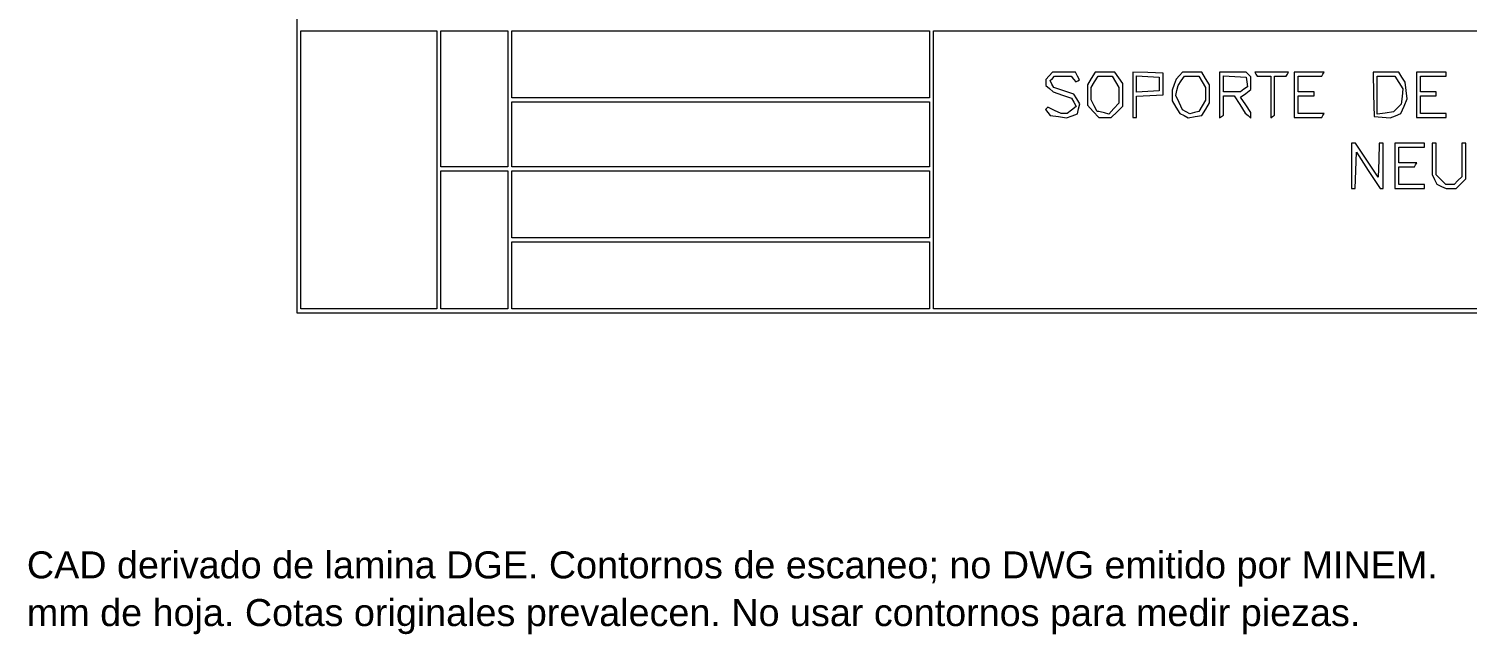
# Paper-space layout 'AN-03-DGE-012' of a CAD drawing. Header units: metres, sheet in millimetres. Extents: x 12 to 193, y 4 to 291.
# Drawn here: x 12.1 to 102.7, y 4.5 to 42.6 of the extents above; entities that cross this region are included whole.
import ezdxf

# ---------------------------------------------------------------- set-up
doc = ezdxf.new("R2010")
doc.units = ezdxf.units.M
doc.layers.add('DGE_CONTORNOS', color=7, linetype='Continuous', lineweight=0)
doc.layers.add('DGE_DATOS', color=7, linetype='Continuous', lineweight=0)
doc.styles.add('DGE_ARIAL', font='arial.ttf')

# ---------------------------------------------------------------- blocks, each defined once
blk = doc.blocks.new('LP_REF_DGE_MT_012')
at = {"layer": 'DGE_CONTORNOS'}
for points in [[(28.998, 147.435), (28.998, 24.711), (110.963, 24.711), (192.928, 24.711), (192.928, 147.435), (192.928, 270.159), (110.963, 270.159), (28.998, 270.159)], [(37.809, 33.707), (37.809, 24.959), (33.527, 24.959), (29.246, 24.959), (29.246, 33.707), (29.246, 42.456), (33.527, 42.456), (37.809, 42.456)], [(42.276, 38.175), (42.276, 33.894), (40.167, 33.894), (38.057, 33.894), (38.057, 38.175), (38.057, 42.456), (40.167, 42.456), (42.276, 42.456)], [(68.833, 40.346), (68.833, 38.237), (55.678, 38.237), (42.524, 38.237), (42.524, 40.346), (42.524, 42.456), (55.678, 42.456), (68.833, 42.456)], [(170.591, 33.707), (170.591, 24.959), (119.836, 24.959), (69.081, 24.959), (69.081, 33.707), (69.081, 42.456), (119.836, 42.456), (170.591, 42.456)], [(76.36, 39.623), (76.154, 39.396), (76.154, 39.208), (76.154, 39.02), (76.382, 38.814), (76.609, 38.608), (77.191, 38.41), (77.772, 38.212), (77.91, 37.953), (78.049, 37.695), (77.77, 37.469), (77.492, 37.244), (77.307, 37.244), (77.122, 37.244), (76.696, 37.446), (76.269, 37.649), (76.194, 37.573), (76.119, 37.498), (76.271, 37.315), (76.423, 37.132), (76.94, 37.055), (77.457, 36.978), (77.795, 37.106), (78.133, 37.235), (78.212, 37.551), (78.291, 37.866), (78.096, 38.164), (77.901, 38.462), (77.275, 38.67), (76.648, 38.878), (76.531, 39.097), (76.414, 39.316), (76.557, 39.459), (76.7, 39.602), (77.219, 39.602), (77.737, 39.602), (77.89, 39.417), (78.044, 39.232), (78.154, 39.3), (78.264, 39.369), (78.136, 39.609), (78.007, 39.85), (77.286, 39.85), (76.565, 39.85)], [(79.007, 39.447), (78.761, 39.043), (78.761, 38.405), (78.76, 37.767), (79.12, 37.381), (79.48, 36.996), (79.874, 36.996), (80.268, 36.996), (80.631, 37.359), (80.994, 37.721), (80.994, 38.425), (80.994, 39.129), (80.737, 39.489), (80.481, 39.85), (79.867, 39.85), (79.253, 39.85)], [(81.614, 38.428), (81.614, 36.996), (81.738, 36.996), (81.863, 36.996), (81.863, 37.673), (81.863, 38.349), (82.7, 38.386), (83.538, 38.423), (83.538, 39.105), (83.538, 39.788), (82.576, 39.824), (81.614, 39.86)], [(84.558, 39.633), (84.362, 39.415), (84.229, 39.066), (84.096, 38.717), (84.097, 38.384), (84.097, 38.051), (84.338, 37.655), (84.579, 37.26), (84.847, 37.117), (85.115, 36.973), (85.542, 37.053), (85.97, 37.133), (86.211, 37.53), (86.453, 37.927), (86.453, 38.485), (86.453, 39.043), (86.207, 39.447), (85.961, 39.85), (85.358, 39.85), (84.755, 39.85)], [(87.075, 38.416), (87.075, 36.981), (87.199, 37.058), (87.323, 37.135), (87.323, 37.748), (87.323, 38.361), (87.664, 38.361), (88.005, 38.36), (88.35, 37.814), (88.695, 37.268), (88.878, 37.117), (89.06, 36.965), (89.06, 37.138), (89.06, 37.311), (88.732, 37.793), (88.404, 38.276), (88.732, 38.515), (89.06, 38.754), (89.06, 39.153), (89.06, 39.552), (88.911, 39.701), (88.762, 39.85), (87.918, 39.85), (87.075, 39.85)], [(89.37, 39.726), (89.447, 39.602), (89.874, 39.602), (90.301, 39.602), (90.301, 38.291), (90.301, 36.981), (90.425, 37.058), (90.549, 37.135), (90.549, 38.368), (90.549, 39.602), (90.914, 39.602), (91.279, 39.602), (91.356, 39.726), (91.433, 39.85), (90.363, 39.85), (89.294, 39.85)], [(91.79, 38.423), (91.79, 36.996), (92.652, 36.996), (93.513, 36.996), (93.59, 37.12), (93.666, 37.244), (92.852, 37.244), (92.038, 37.244), (92.038, 37.802), (92.038, 38.361), (92.535, 38.361), (93.031, 38.361), (93.031, 38.485), (93.031, 38.609), (92.535, 38.609), (92.038, 38.609), (92.038, 39.105), (92.038, 39.602), (92.776, 39.602), (93.513, 39.602), (93.59, 39.726), (93.666, 39.85), (92.728, 39.85), (91.79, 39.85)], [(96.781, 38.454), (96.816, 37.058), (97.32, 37.021), (97.823, 36.984), (98.163, 37.113), (98.503, 37.242), (98.697, 37.705), (98.89, 38.167), (98.83, 38.697), (98.77, 39.226), (98.566, 39.538), (98.362, 39.85), (97.554, 39.85), (96.746, 39.85)], [(99.484, 38.423), (99.484, 36.996), (100.415, 36.996), (101.346, 36.996), (101.346, 37.12), (101.346, 37.244), (100.539, 37.244), (99.732, 37.244), (99.732, 37.802), (99.732, 38.361), (100.229, 38.361), (100.725, 38.361), (100.725, 38.485), (100.725, 38.609), (100.229, 38.609), (99.732, 38.609), (99.732, 39.105), (99.732, 39.602), (100.539, 39.602), (101.346, 39.602), (101.346, 39.726), (101.346, 39.85), (100.415, 39.85), (99.484, 39.85)], [(80.533, 39.241), (80.746, 38.881), (80.746, 38.391), (80.746, 37.901), (80.429, 37.559), (80.113, 37.218), (79.84, 37.291), (79.567, 37.365), (79.477, 37.366), (79.387, 37.368), (79.198, 37.734), (79.008, 38.1), (79.008, 38.491), (79.008, 38.881), (79.221, 39.241), (79.434, 39.602), (79.877, 39.602), (80.32, 39.602)], [(83.29, 39.105), (83.29, 38.671), (82.576, 38.634), (81.863, 38.597), (81.863, 39.105), (81.863, 39.614), (82.576, 39.577), (83.29, 39.54)], [(85.993, 39.241), (86.206, 38.881), (86.206, 38.485), (86.206, 38.089), (85.998, 37.736), (85.789, 37.384), (85.499, 37.311), (85.208, 37.238), (84.979, 37.361), (84.749, 37.484), (84.536, 37.933), (84.323, 38.382), (84.401, 38.694), (84.48, 39.007), (84.675, 39.304), (84.869, 39.602), (85.325, 39.602), (85.78, 39.602)], [(88.793, 39.236), (88.835, 38.933), (88.614, 38.771), (88.392, 38.609), (87.857, 38.609), (87.323, 38.609), (87.323, 39.112), (87.323, 39.614), (88.036, 39.577), (88.75, 39.54)], [(98.376, 39.198), (98.628, 38.795), (98.569, 38.312), (98.51, 37.828), (98.271, 37.589), (98.031, 37.349), (97.517, 37.28), (97.002, 37.211), (97.002, 38.407), (97.002, 39.602), (97.562, 39.602), (98.123, 39.602)], [(68.833, 35.941), (68.833, 33.894), (55.678, 33.894), (42.524, 33.894), (42.524, 35.941), (42.524, 37.989), (55.678, 37.989), (68.833, 37.989)], [(95.389, 33.956), (95.389, 32.529), (95.508, 32.529), (95.628, 32.529), (95.664, 33.669), (95.699, 34.81), (96.444, 33.671), (97.188, 32.533), (97.281, 32.531), (97.374, 32.529), (97.374, 33.956), (97.374, 35.383), (97.255, 35.383), (97.136, 35.383), (97.1, 34.308), (97.064, 33.234), (96.35, 34.308), (95.636, 35.383), (95.512, 35.383), (95.389, 35.383)], [(98.119, 33.956), (98.119, 32.529), (99.05, 32.529), (99.98, 32.529), (99.98, 32.653), (99.98, 32.777), (99.174, 32.777), (98.367, 32.777), (98.367, 33.335), (98.367, 33.894), (98.856, 33.894), (99.345, 33.894), (99.422, 34.018), (99.499, 34.142), (98.933, 34.142), (98.367, 34.142), (98.367, 34.638), (98.367, 35.135), (99.174, 35.135), (99.98, 35.135), (99.98, 35.259), (99.98, 35.383), (99.05, 35.383), (98.119, 35.383)], [(100.477, 34.396), (100.477, 33.409), (100.615, 33.107), (100.752, 32.804), (101.055, 32.666), (101.357, 32.529), (101.667, 32.529), (101.977, 32.529), (102.282, 32.833), (102.586, 33.138), (102.586, 34.26), (102.586, 35.383), (102.462, 35.383), (102.338, 35.383), (102.338, 34.328), (102.338, 33.273), (102.09, 33.025), (101.842, 32.777), (101.588, 32.777), (101.334, 32.777), (101.03, 33.081), (100.725, 33.386), (100.725, 34.384), (100.725, 35.383), (100.601, 35.383), (100.477, 35.383)], [(42.276, 29.302), (42.276, 24.959), (40.167, 24.959), (38.057, 24.959), (38.057, 29.302), (38.057, 33.645), (40.167, 33.645), (42.276, 33.645)], [(68.833, 31.536), (68.833, 29.426), (55.678, 29.426), (42.524, 29.426), (42.524, 31.536), (42.524, 33.645), (55.678, 33.645), (68.833, 33.645)], [(68.833, 27.069), (68.833, 24.959), (55.678, 24.959), (42.524, 24.959), (42.524, 27.069), (42.524, 29.178), (55.678, 29.178), (68.833, 29.178)]]:
    blk.add_lwpolyline(points, close=True, dxfattribs=at)
at = {"layer": 'DGE_DATOS', "style": 'DGE_ARIAL'}
for s, p in [('CAD derivado de lamina DGE. Contornos de escaneo; no DWG emitido por MINEM.', (12, 8)), ('mm de hoja. Cotas originales prevalecen. No usar contornos para medir piezas.', (12, 5))]:
    blk.add_text(s, height=1.7, dxfattribs=at).set_placement(p)

psp = doc.layouts.new('AN-03-DGE-012')

# ---------------------------------------------------------------- block references
at = {"layer": 'DGE_DATOS'}
psp.add_blockref('LP_REF_DGE_MT_012', (0, 0), dxfattribs=at)

doc.saveas('drawing.dxf')
